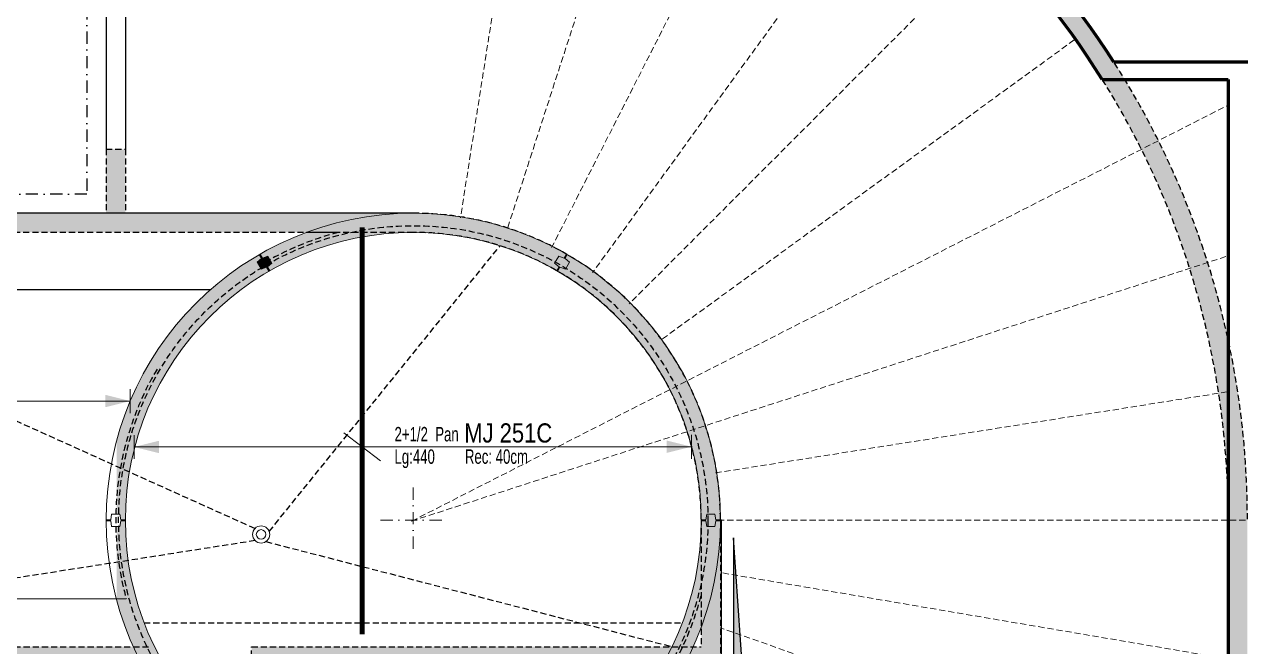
# Model space of a CAD drawing. Header units: millimetres. Extents: x 11968 to 17218, y -49066 to -44866.
# Drawn here: x 12929 to 14196, y -47116 to -46468 of the extents above; entities that cross this region are included whole.
import ezdxf

# ---------------------------------------------------------------- set-up
doc = ezdxf.new("R2010")
doc.units = ezdxf.units.MM
doc.linetypes.add('CACHEX2', pattern=[19.049999999999997, 12.7, -6.35])
doc.linetypes.add('TIRETPTX2', pattern=[50.8, 25.4, -12.7, 0, -12.7])
for name, color, linetype in [('01_ARMA_INF', 50, 'Continuous'), ('01_linteaux', 2, 'Continuous'), ('01_murs_sup', 2, 'CACHEX2'), ('01_poch_murs', 253, 'Continuous'), ('01_texte', 230, 'Continuous')]:
    doc.layers.add(name, color=color, linetype=linetype)
for name, color, linetype, lineweight in [('01_murs_coup', 5, 'Continuous', 60), ('01_poutres', 2, 'Continuous', 18), ('01_résv', 32, 'Continuous', 9)]:
    doc.layers.add(name, color=color, linetype=linetype, lineweight=lineweight)
doc.styles.add('PATIO', font='ARIALN.TTF')
pattern_1 = [(135, (12823.49627994029, -36482.91934274104), (-11.22532015133644, 8.881784197001252e-16), [7.9375, -7.9375])]

msp = doc.modelspace()

# ---------------------------------------------------------------- hatches: boundary and pattern name
at = {"layer": '01_linteaux', "ltscale": 0.5}
h = msp.add_hatch(dxfattribs=at)
h.set_pattern_fill('DASH', color=256, scale=2.5, angle=135)
h.set_pattern_definition(pattern_1)
h.paths.add_polyline_path([(14384.29564634016, -45155.18701658654), (13992.21676399593, -45155.18701658654), (13927.16011750797, -45155.18701658654), (13807.77601541693, -45155.18643605751), (13807.77601541693, -45171.18643605751), (13927.16011750797, -45171.18701658654), (13992.21676399593, -45171.18701658654), (14368.29564634016, -45171.18701658654), (14368.29564634016, -45214.78487494629), (14384.29564634016, -45214.78487494629)])
edge = h.paths.add_edge_path()
edge.add_line((13807.77601541693, -45171.19132989904), (13807.77601541693, -45155.18154221596))
edge.add_arc((13851.01347608627, -46399.15639228192), 1244.726036363729, 91.99065690945935, 105.4374049301707)
edge.add_line((13519.68550338212, -45199.33778928166), (13524.56454636947, -45214.58948040025))
edge.add_arc((13851.01347608627, -46399.15639228194), 1228.726036363746, 100.96876842156871, 105.4074106085811, ccw=False)
edge.add_line((13617.21899574834, -45192.87789483549), (13617.21899574834, -45636.84893936849))
edge.add_line((13617.21899574834, -45636.84893936849), (13635.21899574834, -45636.84893936849))
edge.add_line((13635.21899574834, -45636.84893936849), (13635.21899574834, -45189.52817886517))
edge.add_arc((13851.01347608629, -46399.15639228193), 1228.726036363744, 92.01658912154511, 100.11500619332628, ccw=False)
edge = h.paths.add_edge_path()
edge.add_line((13429.94174725169, -45244.83136369839), (13424.4376169111, -45229.80788051534))
edge.add_arc((13851.01347608634, -46399.15639228192), 1244.726036363746, 110.0418623549682, 114.5318347731398)
edge.add_line((13334.20475336121, -45266.79088162865), (13334.20475336121, -45284.40242097103))
edge.add_arc((13851.01347608629, -46399.15639228193), 1228.726036363745, 110.0408287200942, 114.8728105389151, ccw=False)
edge = h.paths.add_edge_path()
edge.add_line((13334.20475336121, -45284.40242097103), (13334.20475336121, -45266.79088162865))
edge.add_arc((13851.01347608629, -46399.15639228193), 1244.726036363738, 114.5318347731374, 132.2435410596627)
edge.add_line((13014.20487589798, -45477.69327731059), (13014.20487589798, -45651.84778751363))
edge.add_line((13014.20487589798, -45651.84778751363), (13334.20475336121, -45651.84778751363))
edge.add_line((13334.20475336121, -45651.84778751363), (13334.20475336121, -45633.84778751363))
edge.add_line((13334.20475336121, -45633.84778751363), (13030.20487589798, -45633.84778751363))
edge.add_line((13030.20487589798, -45633.84778751363), (13030.20487589798, -45484.80366259001))
edge.add_arc((13851.01347608629, -46399.15639228193), 1228.726036363742, 114.87281053891479, 131.9141195546824, ccw=False)
edge = h.paths.add_edge_path()
edge.add_line((13471.25329124999, -45633.84778751363), (13334.20475336121, -45633.84778751363))
edge.add_line((13334.20475336121, -45633.84778751363), (13334.20475336121, -45651.84778751363))
edge.add_line((13334.20475336121, -45651.84778751363), (13453.25329140942, -45651.84778751363))
edge.add_line((13453.25329140942, -45651.84778751363), (13453.25329140942, -46108.2813889004))
edge.add_arc((13317.72119183708, -46983.34305218502), 885.4952651284777, 80.01527817756141, 81.19581832157007, ccw=False)
edge.add_line((13471.25329140942, -46111.25947880122), (13471.25329140942, -46034.12502907624))
edge.add_line((13471.25329140942, -46034.12502907624), (13825.21899570838, -46034.12502907624))
edge.add_line((13825.21899570838, -46034.12502907624), (13825.21899570838, -46257.70688740903))
edge.add_arc((13317.72119183715, -46983.34305218502), 885.4952651284707, 55.03170159053012, 88.93337311105837)
edge.add_line((13334.20475336121, -46098.00122172381), (13334.20475336121, -46118.00476795205))
edge.add_arc((13317.72119183716, -46983.34305218502), 865.4952651284641, -2.2737367544323206e-13, 88.90872238282162, ccw=False)
edge.add_line((14183.21645696562, -46983.34305218502), (14183.21645696562, -46984.53463585521))
edge.add_line((14183.21645696562, -46984.53463585522), (14203.21565522657, -46984.53463585522))
edge.add_arc((13317.72119183717, -46983.34305218502), 885.495265128459, 359.9228988132044, 397.7134231330929)
edge.add_line((14018.21900223916, -46441.67462760507), (14018.21900574299, -46129.17377057226))
edge.add_line((14018.21900574299, -46129.17377057226), (14183.21899925217, -46129.17377057226))
edge.add_line((14183.21899925217, -46129.17377057226), (14183.21899574835, -46329.17377046958))
edge.add_line((14183.21899574835, -46329.17377046958), (14203.21899574835, -46329.17377046958))
edge.add_line((14203.21899574835, -46329.17377046958), (14203.21899574835, -46108.57192010213))
edge.add_line((14203.21899574835, -46108.57192010213), (14183.21899574835, -46108.57192010213))
edge.add_line((14183.21899574835, -46108.57192010213), (14183.21899574835, -46113.17377057226))
edge.add_line((14183.21899574835, -46113.17377057225), (13843.21899570838, -46113.17377057225))
edge.add_line((13843.21899570838, -46113.17377057225), (13843.21899570839, -45843.17893171888))
edge.add_line((13843.21899570839, -45843.17893171888), (13825.21899570839, -45832.78662687347))
edge.add_line((13825.21899570839, -45832.78662687347), (13825.21899570839, -46016.12502892467))
edge.add_line((13825.21899570839, -46016.12502892467), (13471.25329124999, -46016.12502892467))
edge.add_line((13471.25329124999, -46016.12502892467), (13471.25329124999, -45633.84778751362))
edge = h.paths.add_edge_path(flags=16)
edge.add_line((13843.21899919882, -46130.17377057226), (13915.96899890971, -46130.17377057226))
edge.add_line((13915.96899890971, -46130.17377057226), (13915.96899541927, -46309.17375906421))
edge.add_line((13915.96899541927, -46309.17375906422), (13891.82713047385, -46309.17375906422))
edge.add_arc((13317.72119183716, -46983.34305218508), 885.4952651285021, 49.58310368497842, 53.59773383139115)
edge.add_line((13843.21899570838, -46270.63418968124), (13843.21899919882, -46130.17377057227))
h.paths.add_polyline_path([(13848.75427563229, -46138.17377053527), (13901.71899923607, -46138.17377053527), (13860.44904234548, -46154.78484947961), (13848.75427271203, -46265.97660699657)], flags=0)
h.paths.add_polyline_path([(13933.96899537934, -46130.17377057226), (13998.21900219923, -46130.17377057226), (13998.21900223916, -46309.17375906422), (13933.96899573875, -46309.17375906422), (13933.96899541927, -46309.17375906422)], flags=16)
h.paths.add_polyline_path([(13938.96899549914, -46138.17377053527), (13991.93371910291, -46138.17377053527), (13950.66376221232, -46154.78484947961), (13938.96899268882, -46297.94005136532)], flags=0)
edge = h.paths.add_edge_path(flags=16)
edge.add_line((13914.51629947692, -46329.17375906422), (13998.21900223916, -46329.17375906422))
edge.add_line((13998.21900223916, -46329.17375906422), (13998.21900223916, -46416.75272875635))
edge.add_arc((13317.72119183719, -46983.34305218498), 885.4952651284129, 39.78115545620441, 47.62597131947567)
at = {"layer": '01_murs_sup', "ltscale": 0.5}
h = msp.add_hatch(dxfattribs=at)
h.set_pattern_fill('DASH', color=256, scale=2.5, angle=135)
h.set_pattern_definition(pattern_1)
edge = h.paths.add_edge_path()
edge.add_line((13334.20475336121, -46664.53463585522), (13334.20475336121, -46684.53463585522))
edge.add_arc((13334.20475336121, -46984.53463585522), 300, 0, 90, ccw=False)
edge.add_line((13634.20475336121, -46984.53463585522), (13654.2023355004, -46984.53463585522))
edge.add_line((13654.2023355004, -46984.53463585522), (13654.2023355004, -46983.29068044215))
edge.add_arc((13334.20475336121, -46984.53463585522), 319.9999999999985, 0.2227299205667671, 90)
h.paths.add_polyline_path([(13334.20475336121, -46664.53463585519), (13034.20487590165, -46664.53463585519), (13034.20487590165, -46597.84305237795), (13014.20487590165, -46597.84305237795), (13014.20487590165, -46664.53463585519), (12887.37441237475, -46664.53463585519), (12887.37441237475, -46684.53463585519), (13334.20475336121, -46684.53463585519)])
h.paths.add_polyline_path([(12754.17441230732, -46664.53463585519), (12473.05034773543, -46664.53463585519), (12376.9930905062, -46984.53463585522), (12393.69840378271, -46984.53463585522), (12483.7520824351, -46684.53463585519), (12754.17441230732, -46684.53463585519)])
h.paths.add_polyline_path([(13334.20475336121, -47116.1737771608), (13165.78011972977, -47116.1737771608), (13165.78011972977, -47136.1737771608), (13229.17441230732, -47136.1737771608), (13229.17441230732, -47276.57377346772), (13247.17441230732, -47276.57377346772), (13247.17441230732, -47136.1737771608), (13334.20475336121, -47136.1737771608)])
edge = h.paths.add_edge_path()
edge.add_line((13654.2023355004, -46984.53463585522), (13634.2023355004, -46984.53463585522))
edge.add_line((13634.2023355004, -46984.53463585522), (13634.2023355004, -47116.1737771608))
edge.add_line((13634.2023355004, -47116.1737771608), (13334.20475336121, -47116.1737771608))
edge.add_line((13334.20475336121, -47116.1737771608), (13334.20475336121, -47136.1737771608))
edge.add_line((13334.20475336121, -47136.1737771608), (13634.2023355004, -47136.1737771608))
edge.add_line((13634.2023355004, -47136.1737771608), (13634.2023355004, -47388.17377232661))
edge.add_line((13634.2023355004, -47388.17377232661), (13334.20475336121, -47388.17377232661))
edge.add_line((13334.20475336121, -47388.17377232661), (13334.20475336121, -47408.17377232661))
edge.add_line((13334.20475336121, -47408.17377232661), (14126.113193749, -47408.17377232661))
edge.add_arc((13334.20475336123, -46957.83831731274), 910.9999999999645, 330.3743608295093, 342.5367564651805)
edge.add_line((14203.21645696562, -47231.22386740369), (14203.21645696562, -46984.53463585522))
edge.add_line((14203.21645696562, -46984.53463585522), (14183.21645696562, -46984.53463585522))
edge.add_line((14183.21645696562, -46984.53463585522), (14183.21645696562, -47228.13468640176))
edge.add_arc((13334.2047533611, -46957.83831731268), 891.0000000001079, 331.11976773623934, 342.34029917019205, ccw=False)
edge.add_line((14114.39216428116, -47388.17377232661), (13654.2023355004, -47388.17377232661))
edge.add_line((13654.2023355004, -47388.17377232661), (13654.2023355004, -46984.53463585522))
h.paths.add_polyline_path([(13334.20475336121, -47388.17377232661), (13247.17441230732, -47388.17377232661), (13247.17441230732, -47379.77377360259), (13229.17441230732, -47379.77377360259), (13229.17441230732, -47388.17377232661), (13181.85427569973, -47388.17377232661), (13181.85427569973, -47408.17377232661), (13334.20475336121, -47408.17377232661)])
h.paths.add_polyline_path([(12250.16481005783, -47408.27544287835), (12882.34598431377, -47408.17377232661), (12882.34598431377, -47388.1737723266), (12272.53444015829, -47388.17377232661), (12348.17952877518, -47136.1737771608), (13041.17441242059, -47136.1737771608), (13041.17441242059, -47388.17377232661), (12985.54598444863, -47388.17377232661), (12985.54598444863, -47408.17377232661), (13078.65427556486, -47408.17377232661), (13078.65427556486, -47388.17377232661), (13059.17441242059, -47388.17377232661), (13059.17441242059, -47116.1737771608), (12354.183107352, -47116.1737771608), (12393.69840378271, -46984.53463585522), (12376.9930905062, -46984.53463585522)])
at = {"layer": '01_poch_murs', "ltscale": 0.5}
h = msp.add_hatch(dxfattribs=at)
h.set_pattern_fill('DOTS', color=256, scale=2)
h.set_pattern_definition([(0, (-1282.298103983561, -29823.22336142443), (1.5875, 3.175), [0, -3.175])])
edge = h.paths.add_edge_path()
edge.add_line((13617.48018141381, -47133.38030042632), (13599.77546716053, -47124.07744639063))
edge.add_arc((13334.20475336121, -46984.53463585522), 300.0000000000003, 276.5946333355052, 332.2805421464702, ccw=False)
edge.add_line((13368.65798479216, -47282.54969393781), (13352.69409570264, -47304.0000396469))
edge.add_arc((13334.20475336121, -46984.53463585522), 319.9999999999986, 273.312348763329, 332.2805421464704)
edge = h.paths.add_edge_path()
edge.add_line((13645.15394499454, -47060.1031492889), (13645.15394499454, -46984.53463585522))
edge.add_line((13645.15394499454, -46984.53463585522), (13634.20475336121, -46984.53463585522))
edge.add_arc((13334.20475336121, -46984.53463585522), 300, -27.677448900933086, 6.821210263296962e-13, ccw=False)
edge.add_line((13599.87770779589, -47123.88269390391), (13617.32366655975, -47133.29806047479))
edge.add_arc((13343.83549993569, -46987.42369074868), 309.9598506684039, 331.9252273199261, 346.4390136200825)
edge = h.paths.add_edge_path()
edge.add_line((13654.20475336121, -46984.53463585522), (13645.15394499454, -46984.53463585522))
edge.add_line((13645.15394499454, -46984.53463585522), (13645.15394499454, -47060.1031492889))
edge.add_arc((13334.20475336121, -46984.53463585521), 319.9999999999998, 346.3404843669841, 359.9999999999991)
edge = h.paths.add_edge_path()
edge.add_line((13645.15394499454, -46908.96612242154), (13645.15394499454, -46984.53463585522))
edge.add_line((13645.15394499454, -46984.53463585522), (13654.20475336121, -46984.53463585522))
edge.add_arc((13334.2047533612, -46984.53463585522), 320.0000000000036, 9.770663981455814e-13, 13.65951563301578)
edge = h.paths.add_edge_path()
edge.add_arc((13334.20475336121, -46984.53463585521), 300.000000000009, 270, 276.59463333550497, ccw=False)
edge.add_line((13334.20475336121, -47284.53463585522), (13334.20475336121, -47304.53463585522))
edge.add_arc((13334.20475336121, -46984.53463585525), 319.9999999999745, 269.9999999999987, 273.3123487633279)
edge.add_line((13352.69409570264, -47304.0000396469), (13368.65798479216, -47282.5496939378))
edge = h.paths.add_edge_path()
edge.add_line((13182.2627660631, -46720.36339405183), (13184.63797439661, -46724.47737556403))
edge.add_arc((13334.20475336121, -46984.53463585522), 300.0000000000018, 90.00000000000102, 119.90450698992771, ccw=False)
edge.add_line((13334.20475336121, -46684.53463585522), (13334.20475336121, -46664.53463585522))
edge.add_arc((13334.20475336121, -46984.53463585523), 320.0000000000146, 90.0000000000016, 119.9104753080759)
edge.add_line((13174.63796137575, -46707.15684493555), (13177.01296137573, -46711.27046560348))
edge.add_line((13177.01296137573, -46711.27046560348), (13182.70911379844, -46709.13649100726))
edge.add_line((13182.70911379843, -46709.13649100726), (13186.95891848581, -46716.49736864804))
edge.add_line((13186.95891848581, -46716.49736864805), (13182.2627660631, -46720.36339405184))
edge = h.paths.add_edge_path()
edge.add_line((13487.04514031865, -46720.86339405183), (13484.66181440205, -46724.99143563039))
edge.add_arc((13334.20475336121, -46984.53463585522), 300, 0, 59.899152323313615, ccw=False)
edge.add_line((13634.20475336121, -46984.53463585522), (13645.15394499454, -46984.53463585522))
edge.add_line((13645.15394499454, -46984.53463585522), (13645.15394499454, -46908.96612242154))
edge.add_arc((13334.2047533612, -46984.53463585522), 320.0000000000056, 13.65951563301467, 59.90545530901623)
edge.add_line((13494.66182892412, -46707.67090240175), (13492.29494500603, -46711.77046560348))
edge.add_line((13492.29494500603, -46711.77046560346), (13496.99109742875, -46715.63649100726))
edge.add_line((13496.99109742875, -46715.63649100726), (13492.74129274137, -46722.99736864804))
edge.add_line((13492.74129274137, -46722.99736864805), (13487.04514031865, -46720.86339405183))
edge = h.paths.add_edge_path()
edge.add_line((13483.79583572655, -46724.49135469463), (13486.17911491488, -46720.36339405183))
edge.add_line((13486.17911491488, -46720.36339405183), (13481.48296249217, -46716.49736864805))
edge.add_line((13481.48296249217, -46716.49736864805), (13485.73276717954, -46709.13649100727))
edge.add_line((13485.73276717954, -46709.13649100727), (13491.42891960225, -46711.27046560348))
edge.add_line((13491.42891960225, -46711.27046560348), (13493.79584732809, -46707.17082652448))
edge.add_arc((13334.2047533612, -46984.53463585522), 320.0000000000056, 60.08450469353757, 89.99999999999868)
edge.add_line((13334.20475336121, -46664.53463585522), (13334.20475336121, -46684.53463585522))
edge.add_arc((13334.20475336121, -46984.53463585522), 300, 60.09013834427719, 90, ccw=False)
edge = h.paths.add_edge_path()
edge.add_line((13181.39674065932, -47248.20587765846), (13183.77194899276, -47244.09189614638))
edge.add_arc((13334.20475336121, -46984.53463585522), 299.9999999999964, 207.6774489009329, 239.9045069899285, ccw=False)
edge.add_line((13068.53179892652, -47123.88269390391), (13046.13858263292, -47123.88269390391))
edge.add_arc((13334.20475336121, -46984.53463585522), 319.9999999999995, 205.8147386665101, 239.9104753080765)
edge.add_line((13173.7719359719, -47261.41242677484), (13176.14693597194, -47257.29880610681))
edge.add_line((13176.14693597194, -47257.29880610682), (13171.45078354923, -47253.43278070302))
edge.add_line((13171.45078354923, -47253.43278070302), (13175.70058823661, -47246.07190306224))
edge.add_line((13175.70058823661, -47246.07190306224), (13181.39674065932, -47248.20587765846))
edge = h.paths.add_edge_path()
edge.add_line((13184.63797439654, -47244.59189614636), (13182.2627660631, -47248.70587765845))
edge.add_line((13182.2627660631, -47248.70587765845), (13186.95891848581, -47252.57190306223))
edge.add_line((13186.95891848581, -47252.57190306223), (13182.70911379843, -47259.93278070301))
edge.add_line((13182.70911379843, -47259.93278070302), (13177.01296137572, -47257.79880610681))
edge.add_line((13177.01296137572, -47257.7988061068), (13174.63796137569, -47261.91242677483))
edge.add_arc((13334.20475336121, -46984.53463585522), 319.9999999999995, 240.0895246919099, 269.9999999999996)
edge.add_line((13334.20475336121, -47304.53463585522), (13334.20475336121, -47284.53463585522))
edge.add_arc((13334.20475336121, -46984.53463585522), 299.9999999999964, 240.09549301005768, 270, ccw=False)
edge = h.paths.add_edge_path()
edge.add_line((13029.45343343253, -46984.02671628314), (13034.20517002816, -46984.03463585513))
edge.add_arc((13334.20475336121, -46984.53463585522), 300, 120.0954930100568, 179.9045069899198, ccw=False)
edge.add_line((13183.77194899283, -46724.97737556403), (13181.39674065932, -46720.86339405183))
edge.add_line((13181.39674065932, -46720.86339405183), (13175.70058823661, -46722.99736864805))
edge.add_line((13175.70058823661, -46722.99736864805), (13171.45078354923, -46715.63649100726))
edge.add_line((13171.45078354923, -46715.63649100726), (13176.14693597194, -46711.77046560348))
edge.add_line((13176.14693597194, -46711.77046560348), (13173.77193597197, -46707.65684493555))
edge.add_arc((13334.20475336123, -46984.53463585523), 320.0000000000282, 120.0895246919103, 164.9668322005927)
edge.add_line((13025.15648539579, -46901.53362340611), (13025.15648539579, -46978.03463585515))
edge.add_line((13025.15648539579, -46978.03463585515), (13028.45475336119, -46978.03463585515))
edge.add_line((13028.45475336119, -46978.03463585515), (13029.45343343253, -46984.02671628314))
edge = h.paths.add_edge_path()
edge.add_line((13028.4547533612, -46991.03463585516), (13025.15648539579, -46991.03463585517))
edge.add_line((13025.15648539579, -46991.03463585516), (13025.15648539579, -47067.53564830432))
edge.add_arc((13334.20475336139, -46984.53463585515), 320.0000000002, 195.0331677994085, 205.8147386665079)
edge.add_line((13046.13858263292, -47123.88269390391), (13068.53179892652, -47123.88269390391))
edge.add_arc((13334.20475336117, -46984.53463585523), 299.9999999999652, 180.0954930100476, 207.6774489009338, ccw=False)
edge.add_line((13034.20517002816, -46985.03463585515), (13029.45343343253, -46985.04255542714))
edge.add_line((13029.45343343253, -46985.04255542714), (13028.4547533612, -46991.03463585516))
h = msp.add_hatch(color=256, dxfattribs=at)
h.dxf.hatch_style = 1
h.paths.add_polyline_path([(13182.69292667065, -46709.13649100726), (13176.99677424794, -46711.27046560348), (13175.80917659163, -46709.2134861238), (13174.94315118785, -46709.7134861238), (13176.13074884416, -46711.77046560348), (13171.43459642144, -46715.63649100726), (13175.68440110883, -46722.99736864805), (13181.38055353154, -46720.86339405183), (13182.56805353154, -46722.92020438582), (13183.43407893532, -46722.42020438582), (13182.24657893532, -46720.36339405183), (13186.94273135803, -46716.49736864805)])
h = msp.add_hatch(color=256, dxfattribs=at)
h.dxf.hatch_style = 1
h.paths.add_polyline_path([(13670.39988969599, -47041.72530254566), (13667.68306678861, -47041.26313966302), (13667.68306678861, -47101.37269507426), (13674.74017991997, -47103.84523787166)])
h.paths.add_polyline_path([(13667.68306678861, -47002.84106794612), (13667.68306678861, -47041.26313966302), (13670.39988969599, -47041.72530254566)])
h.paths.add_polyline_path([(13676.14018740668, -47123.88269390391), (13667.68306678861, -47123.88269390391), (13667.68306678861, -47159.75915682191), (13679.06470831674, -47165.73958374707)])
h.paths.add_polyline_path([(13674.74017991997, -47103.84523787166), (13667.68306678861, -47101.37269507426), (13667.68306678861, -47123.88269390391), (13676.14018740668, -47123.88269390391)])
h.paths.add_polyline_path([(13679.76688401262, -47175.78939759936), (13667.68306678861, -47169.10149004462), (13667.68306678861, -47250.90912435408), (13686.03996372884, -47265.5721739017)])
h.paths.add_polyline_path([(13679.06470831674, -47165.73958374707), (13667.68306678861, -47159.75915682191), (13667.68306678861, -47169.10149004462), (13679.76688401262, -47175.78939759936)])
h.paths.add_polyline_path([(13667.68306678861, -47250.90912435408), (13667.68306678861, -47259.67878904824), (13703.77895380419, -47292.32689464523), (13686.03996372884, -47265.5721739017)])
h.paths.add_polyline_path([(13667.68306678861, -47259.67878904824), (13667.68306678861, -47277.28719212582), (13747.22995577557, -47382.44669143909), (13803.41579163773, -47382.44669143909), (13785.0527936879, -47365.83767734603), (13751.14668844956, -47363.7689839246), (13703.77895380419, -47292.32689464523)])
h.paths.add_polyline_path([(13813.75633210432, -47367.58894959262), (13785.0527936879, -47365.83767734603), (13803.41579163773, -47382.44669143909), (13832.35696732378, -47382.44669143909)])
h.paths.add_polyline_path([(13813.75633210432, -47367.58894959262), (13832.35696732378, -47382.44669143909), (14053.15855342925, -47382.44669143909), (14052.64837965588, -47382.16433074381)])

# ---------------------------------------------------------------- linework, layer by layer
at = {"layer": '01_ARMA_INF', "linetype": 'Continuous', "lineweight": 0, "const_width": 5, "flags": 128}
msp.add_lwpolyline([(13280.99527130936, -47103.17377697986), (13280.95098078542, -46679.29907616356)], dxfattribs=at)
at = {"layer": '01_linteaux', "linetype": 'TIRETPTX2', "ltscale": 0.5}
for p, q in [((12994.20487590165, -46092.84778722383), (12994.20487590165, -46644.53463585519)), ((12994.20487590165, -46644.53463585519), (12543.06238978112, -46644.53463585519))]:
    msp.add_line(p, q, dxfattribs=at)
at = {"layer": '01_linteaux', "ltscale": 0.5}
for p, q in [((13014.20487590165, -46117.84778705655), (13014.20487590165, -46597.84305237795)), ((13034.20487590165, -46117.84778705655), (13034.20487590165, -46597.84305237795)), ((13334.20475336118, -46664.53463585519), (12543.06238978112, -46664.53463585519)), ((13256.10225660223, -46684.53463585519), (13223.79459467866, -46684.53463585519)), ((13122.54464847607, -46744.53463585519), (12519.03127567983, -46744.53463585519)), ((13654.85729863239, -46984.53463585522), (13654.85729863239, -47283.0303514557))]:
    msp.add_line(p, q, dxfattribs=at)
at = {"layer": '01_linteaux', "linetype": 'TIRETPTX2', "ltscale": 0.5}
msp.add_arc((13334.20475336121, -46957.83831731272), 922.0000000000022, 186.4389118412286, 321.9287470649596, dxfattribs=at)
at = {"layer": '01_murs_coup', "ltscale": 0.5}
for p, q in [((14475.17508397642, -46507.17377732122), (14064.16920324063, -46507.17377732122)), ((14051.87777076982, -46525.17377732122), (14183.17296207899, -46525.17377732122)), ((14183.17296207899, -46525.17377732122), (14183.172962079, -47134.17377671317))]:
    msp.add_line(p, q, dxfattribs=at)
at = {"layer": '01_murs_coup', "linetype": 'Continuous', "lineweight": 5, "ltscale": 0.5}
for p, q in [((14064.28979969621, -46507.17377732122), (14468.54564632768, -46507.17377732122)), ((14064.28979969621, -46507.17377732122), (14468.54564632768, -46507.17377732122)), ((14051.99836670409, -46525.17377732122), (14183.21645801326, -46525.17377732122)), ((14051.99836670409, -46525.17377732122), (14183.21645801326, -46525.17377732122)), ((14183.21645801326, -46525.17377737456), (14051.99836673738, -46525.17377737456)), ((14183.21645801326, -46525.17377737456), (14051.99836673738, -46525.17377737456)), ((14183.21645801326, -46525.17377732122), (14183.21645801326, -47228.13468311109)), ((13171.45078354923, -46715.63649100726), (13176.14693597193, -46711.77046560348)), ((13176.14693597194, -46711.77046560348), (13173.77174065932, -46707.65650664413)), ((13177.01296137572, -46711.27046560348), (13174.6377660631, -46707.15650664413)), ((13182.70911379843, -46709.13649100726), (13177.01296137572, -46711.27046560348)), ((13186.95891848581, -46716.49736864805), (13182.70911379843, -46709.13649100726)), ((13481.48296249217, -46716.49736864805), (13485.73276717954, -46709.13649100726)), ((13485.73276717954, -46709.13649100726), (13491.42891960225, -46711.27046560348)), ((13491.42891960225, -46711.27046560348), (13493.80411491487, -46707.15650664413)), ((13492.29494500604, -46711.77046560348), (13494.67014031866, -46707.65650664413)), ((13496.99109742875, -46715.63649100726), (13492.29494500604, -46711.77046560348)), ((13175.70058823661, -46722.99736864805), (13171.45078354923, -46715.63649100726)), ((13181.39674065931, -46720.86339405183), (13175.70058823661, -46722.99736864805)), ((13183.77174065932, -46724.97701471981), (13181.39674065932, -46720.86339405183)), ((13182.2627660631, -46720.36339405183), (13186.95891848581, -46716.49736864805)), ((13184.6377660631, -46724.47701471981), (13182.2627660631, -46720.36339405183)), ((13486.17911491487, -46720.36339405183), (13481.48296249217, -46716.49736864805)), ((13483.80411491487, -46724.47701471981), (13486.17911491488, -46720.36339405183)), ((13484.67014031866, -46724.97701471981), (13487.04514031866, -46720.86339405183)), ((13487.04514031866, -46720.86339405183), (13492.74129274137, -46722.99736864805)), ((13492.74129274137, -46722.99736864805), (13496.99109742875, -46715.63649100726)), ((13019.95514398644, -46978.03463585515), (13018.95514398644, -46984.03463585516)), ((13028.45475336119, -46978.03463585515), (13019.95514398644, -46978.03463585515)), ((13029.45475336119, -46984.03463585515), (13028.45475336119, -46978.03463585515)), ((13638.98712761678, -46984.03463585515), (13639.98712761678, -46978.03463585515)), ((13639.98712761678, -46978.03463585515), (13648.48673699153, -46978.03463585515)), ((13648.48673699153, -46978.03463585515), (13649.48673699154, -46984.03463585516)), ((13018.95937893429, -46984.00922616803), (13014.20519780596, -46984.00130252181)), ((13018.95937893428, -46985.06004554225), (13014.20519780596, -46985.06796918847)), ((13019.95514398644, -46991.03463585516), (13018.95514398643, -46985.03463585516)), ((13029.45475336119, -46985.03463585516), (13028.4547533612, -46991.03463585516)), ((13034.20517002816, -46984.03463585515), (13029.45343343253, -46984.02671628314)), ((13034.20517002816, -46985.03463585515), (13029.45343343254, -46985.04255542714)), ((13634.23671094981, -46984.03463585515), (13638.98844754545, -46984.02671628314)), ((13634.23671094981, -46985.03463585515), (13638.98844754544, -46985.04255542714)), ((13638.98712761678, -46985.03463585516), (13639.98712761678, -46991.03463585516)), ((13648.48673699154, -46991.03463585516), (13649.48673699154, -46985.03463585516)), ((13649.48250204368, -46984.00922616803), (13654.23668317201, -46984.00130252181)), ((13649.48250204369, -46985.06004554225), (13654.23668317201, -46985.06796918847)), ((13028.4547533612, -46991.03463585516), (13019.95514398644, -46991.03463585516)), ((13639.98712761678, -46991.03463585516), (13648.48673699154, -46991.03463585516))]:
    msp.add_line(p, q, dxfattribs=at)
at = {"layer": '01_murs_coup', "linetype": 'TIRETPTX2', "lineweight": 5, "ltscale": 0.5}
for p, q in [((13334.20475336121, -46950.45722231573), (13334.20475336121, -47018.61204939471)), ((13300.12733982172, -46984.53463585522), (13368.2821669007, -46984.53463585522))]:
    msp.add_line(p, q, dxfattribs=at)
at = {"layer": '01_murs_coup', "linetype": 'Continuous', "lineweight": 5, "ltscale": 0.5}
for radius in [320, 300]:
    msp.add_circle((13334.20475336121, -46984.53463585522), radius, dxfattribs=at)
at = {"layer": '01_murs_coup', "ltscale": 0.5}
for centre, radius, start in [((13317.60059590289, -46983.34305218502), 885.4952651284653, 32.53015712633093), ((13317.60059590288, -46983.34305218504), 865.4952651284699, 31.96305782135957)]:
    msp.add_arc(centre, radius, start, 90, dxfattribs=at)
at = {"layer": '01_murs_coup', "linetype": 'Continuous', "lineweight": 5, "ltscale": 0.5}
for centre, radius, start, end in [((13317.72119183716, -46983.34305218502), 865.4952651284673, 90, 90), ((13317.72119183716, -46983.34305218502), 865.4952651284673, 31.96305782135957, 90), ((13317.72119183715, -46983.34305218502), 865.4952651284699, 31.96305782135957, 89.2338175050239), ((13317.72119183755, -46983.34305218475), 885.4952651279791, 32.53015712633093, 37.71342314128643)]:
    msp.add_arc(centre, radius, start, end, dxfattribs=at)
at = {"layer": '01_murs_sup', "ltscale": 0.5}
for p, q in [((13014.20487590165, -46597.84305237795), (13014.20487590165, -46664.53463585519)), ((13014.20487590165, -46597.84305237795), (13014.20487590165, -46664.53463585519)), ((13014.20487590165, -46597.84305237795), (13034.20487590165, -46597.84305237795)), ((13034.20487590165, -46597.84305237795), (13034.20487590165, -46664.53463585519)), ((13034.20487590165, -46597.84305237795), (13034.20487590165, -46664.53463585519)), ((13014.20487590165, -46664.53463585519), (12887.17441237475, -46664.53463585519)), ((13334.20475336118, -46664.53463585519), (13034.20487590165, -46664.53463585519)), ((13169.18313102839, -46993.09954290581), (12483.7520824351, -46684.53463585519)), ((13334.20475336121, -46684.53463585519), (12887.17441237475, -46684.53463585519)), ((13184.05821627877, -46996.12156228733), (13424.64374612139, -46698.49130244483)), ((13634.2023355004, -46983.33018135736), (13634.2023355004, -47116.1737771608)), ((13654.2023355004, -46983.29068044221), (13654.2023355004, -47388.17377232661)), ((14183.21645696562, -47228.13468640175), (14183.21645696562, -46983.34305218502)), ((13169.49350669196, -47005.68754543912), (12463.62829406684, -47116.1737771608)), ((13180.63666137003, -47006.67543997972), (13603.78059885989, -47116.1737771608)), ((13053.79773928772, -47091.1737771608), (13614.61176743469, -47091.1737771608)), ((12337.70234491566, -47116.1737771608), (13059.17441242059, -47116.1737771608)), ((13165.78011972977, -47116.1737771608), (13634.2023355004, -47116.1737771608)), ((13165.78011972977, -47136.1737771608), (13165.78011972977, -47116.1737771608))]:
    msp.add_line(p, q, dxfattribs=at)
msp.add_circle((13334.20475336121, -46984.53463585522), 307, dxfattribs=at)
for centre, radius, start, end in [((13317.72119183716, -46983.34305218502), 865.4952651284675, 0, 90), ((13317.72119183715, -46983.34305218502), 885.4952651284699, 0, 37.71342313282219), ((13334.20475336121, -46984.53463585522), 320.0000000000003, 0.2227299206995509, 90), ((13334.20475336121, -46984.53463585522), 310, 104.5925506020311, 120.7559713301987), ((13334.20475336121, -46984.53463585522), 299.9999999999994, 0.2300344827583343, 90), ((13334.20475336121, -46984.53463585522), 310, 149.4626064693656, 195.2690554218527), ((13334.20475336121, -46984.53463585522), 310, 321.2303943877554, 345.4056757671622)]:
    msp.add_arc(centre, radius, start, end, dxfattribs=at)
at = {"layer": '01_poch_murs', "linetype": 'CACHEX2', "lineweight": 5, "ltscale": 0.5}
for p, q in [((13467.79926052352, -46132.01908321341), (13383.33418495758, -46669.36561477916)), ((13598.92345789466, -46166.06137069078), (13432.07493475545, -46681.10184934597)), ((13722.76024808233, -46219.95156079772), (13478.36550147421, -46700.29704004254)), ((13836.39168790034, -46292.21451054312), (13521.07834072456, -46726.47410286489)), ((13937.18875970028, -46380.97221679914), (13559.17434681825, -46758.98862952416)), ((14022.85874800617, -46483.9987822433), (13591.72691970018, -46797.04456163637)), ((13332.53405841118, -46985.38589745059), (14181.93153952196, -46552.5962640882)), ((13332.34011495678, -46985.38589745059), (14181.93029836722, -46709.33731313442)), ((13648.97751122317, -46935.14197478863), (14181.92917873812, -46850.73131956521)), ((14201.15861789119, -46984.53463585806), (13654.20475336121, -46984.53463585627)), ((14188.88053588518, -47129.92483494201), (13654.2023355004, -47038.96991193172)), ((14152.39406223256, -47271.19690765269), (13654.2023355004, -47096.64956191342))]:
    msp.add_line(p, q, dxfattribs=at)
at = {"layer": '01_poch_murs', "ltscale": 0.5}
for p, q in [((13667.68306678861, -47002.84106794612), (13667.68306678861, -47277.28719212582)), ((13686.03996372884, -47265.5721739017), (13667.68306678861, -47002.84106794612))]:
    msp.add_line(p, q, dxfattribs=at)
at = {"layer": '01_poutres', "ltscale": 0.5}
msp.add_lwpolyline([(13035.14781796782, -47066.1737771608), (12462.41911790621, -47066.1737771608)], dxfattribs=at)
at = {"layer": '01_résv', "ltscale": 0.5}
for radius in [8.938075896623166, 5]:
    msp.add_circle((13175.68073246618, -46999.23716266346), radius, dxfattribs=at)
at = {"layer": '01_texte', "linetype": 'Continuous', "lineweight": 0}
for p, q in [((13039.3317746621, -46847.75681918511), (13039.3317746621, -46872.71698792582)), ((12484.18808687007, -46860.52822204652), (13039.3317746621, -46860.23690348771)), ((12485.45238745314, -46860.52822204652), (13039.3317743884, -46860.23690348771)), ((13043.23850636538, -46895.62497687716), (13043.23850636538, -46920.58514561787)), ((13261.82505509978, -46893.3868786107), (13299.89667032972, -46922.3957116311)), ((13624.22872546051, -46895.3336583861), (13624.22872546051, -46920.29382712681)), ((13043.23850636538, -46908.10506124752), (13624.22872546051, -46907.8137426887)), ((13044.50280694846, -46908.10506124752), (13624.22872518681, -46907.8137426887))]:
    msp.add_line(p, q, dxfattribs=at)
for points in [[(13039.3317746621, -46860.23690355547), (13013.23651250227, -46853.7769378083), (13013.23651250227, -46860.23690355547)], [(13039.3317746621, -46860.23690355547), (13013.23651250227, -46866.69686930264), (13013.23651250227, -46860.23690355547)], [(13043.23850636538, -46908.10506124752), (13069.33376852521, -46901.64509550035), (13069.33376852521, -46908.10506124752)], [(13624.22872546051, -46907.81374275646), (13598.13346330068, -46901.35377700929), (13598.13346330068, -46907.81374275646)], [(13043.23850636538, -46908.10506124752), (13069.33376852521, -46914.56502699469), (13069.33376852521, -46908.10506124752)], [(13624.22872546051, -46907.81374275646), (13598.13346330068, -46914.27370850363), (13598.13346330068, -46907.81374275646)]]:
    msp.add_solid(points, dxfattribs=at)

# ---------------------------------------------------------------- texts
at = {"layer": '01_texte', "ltscale": 5, "style": 'PATIO', "width": 0.8}
for s, p in [('2+1/2  Pan', (13314.657388042, -46902.27821716141)), ('Lg:440', (13314.657388042, -46925.61302382796)), ('Rec: 40cm', (13387.99203086193, -46925.61302382796))]:
    msp.add_text(s, height=15, dxfattribs=at).set_placement(p)
at = {"layer": '01_texte', "ltscale": 5, "style": 'PATIO'}
msp.add_text('MJ 251C', height=20, dxfattribs=at).set_placement((13387.29459912184, -46903.48558702375))

doc.saveas('drawing.dxf')
